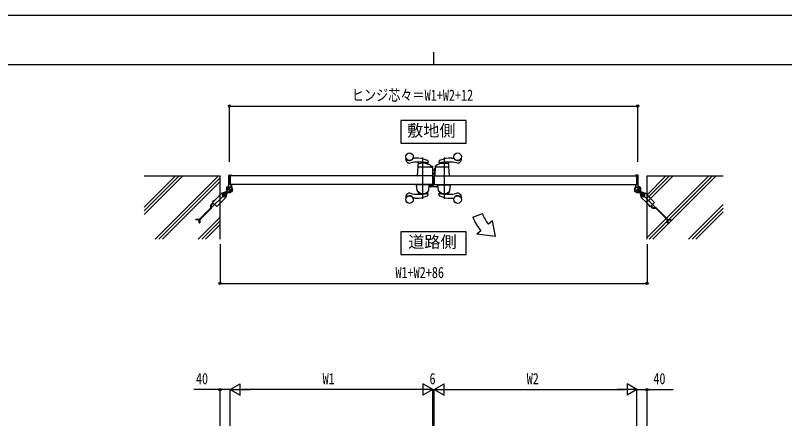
# Model space of a CAD drawing. Units: millimetres, scale not verified. Extents: x -4205 to 4205, y -2970 to 2970.
# Drawn here: x -1656 to 1381, y 1331 to 2970 of the extents above; entities that cross this region are included whole.
import ezdxf
from ezdxf.enums import TextEntityAlignment as Align

# ---------------------------------------------------------------- set-up
doc = ezdxf.new("R2010")
doc.units = ezdxf.units.MM
doc.header["$LTSCALE"] = 10
for name, color, linetype in [('0-2_USER1', 3, 'Continuous'), ('0-3_YKK_12', 2, 'Continuous'), ('0-4_YKK_13', 4, 'Continuous'), ('0-5_YKK_A1', 4, 'Continuous'), ('0-6_YKK_D', 6, 'Continuous'), ('0-7_YKK_ZWAK', 7, 'Continuous')]:
    doc.layers.add(name, color=color, linetype=linetype)
doc.styles.add('ＭＳ ゴシック', font='')
doc.styles.get('ＭＳ ゴシック').set_extended_font_data('MS Gothic')

msp = doc.modelspace()

# ---------------------------------------------------------------- linework, layer by layer
at = {"layer": '0-2_USER1'}
for points in [[(-133.78, 2554.58), (-133.78, 2465.33), (123.82, 2465.33), (123.82, 2554.58)], [(-133.78, 2115.14), (-133.78, 2025.89), (123.82, 2025.89), (123.82, 2115.14)]]:
    msp.add_lwpolyline(points, close=True, dxfattribs=at)
at = {"layer": '0-3_YKK_12'}
for p, q in [((-46.98, 2246.52), (-46.98, 2408.57)), ((37.02, 2408.57), (37.02, 2246.52))]:
    msp.add_line(p, q, dxfattribs=at)
at = {"layer": '0-4_YKK_13'}
for p, q in [((-7.98, 2337.35), (-8.04, 2337.35)), ((-7.98, 2337.95), (-8.01, 2337.95)), ((-7.98, 2302.05), (-7.98, 2337.35)), ((-7.38, 2337.35), (-7.38, 2302.05)), ((-2.53, 2309.85), (-2.03, 2309.85)), ((-2.03, 2332.05), (-1.98, 2332.05)), ((-2.03, 2309.85), (-2.03, 2332.05)), ((-18.94, 2294.64), (-18.94, 2297.75)), ((-17.94, 2298.75), (-17.44, 2298.75)), ((-17.44, 2298.75), (-17.33, 2298.65)), ((6.88, 2292.64), (-16.94, 2292.64)), ((-16.83, 2298.6), (-7.53, 2298.6)), ((-12.38, 2302.05), (-12.38, 2301.45)), ((-12.38, 2302.05), (-7.98, 2302.05)), ((-7.98, 2301.45), (-12.38, 2301.45)), ((-7.03, 2298.65), (-6.03, 2298.65)), ((-4.03, 2300.65), (-4.03, 2308.35)), ((-2.03, 2307.35), (-2.03, 2303.05)), ((7.37, 2302.05), (8.87, 2302.05)), ((8.87, 2302.05), (8.87, 2294.64))]:
    msp.add_line(p, q, dxfattribs=at)
for centre, radius, start, end in [((-7.98, 2337.35), 0.6, 0, 90), ((-2.53, 2308.35), 1.5, 90, 180), ((-7.98, 2302.05), 0.6, 270, 0), ((-1.53, 2307.35), 0.5, 154.15409, 180), ((-1.03, 2303.05), 1, 180, 198.19765)]:
    msp.add_arc(centre, radius, start, end, dxfattribs=at)
for centre, major_axis, ratio, start_param, end_param in [((-17.93, 2297.75), (0.709, -0.709), 0.997265, 2.357564, 3.9256213), ((-16.93, 2294.65), (1.42, 1.42), 0.997265, 2.357564, 3.9256213), ((-16.83, 2298.62), (0.5, 0), 0.052408, 3.1415927, 4.712389), ((-7.53, 2298.62), (0.5, 0), 0.052408, 4.712389, 6.2831853), ((-6.03, 2300.65), (0, -2), 0.99863, 0, 1.5707963), ((6.87, 2294.65), (-1.42, 1.42), 0.997265, 2.357564, 3.9256213)]:
    msp.add_ellipse(centre, major_axis=major_axis, ratio=ratio, start_param=start_param, end_param=end_param, dxfattribs=at)
at = {"layer": '0-5_YKK_A1'}
for p, q in [((-114.98, 2402.05), (-114.98, 2404.1)), ((-76.98, 2407.05), (-85.04, 2407.05)), ((67.02, 2407.05), (75.08, 2407.05)), ((105.02, 2402.05), (105.02, 2404.1)), ((-67.95, 2337.58), (-64.59, 2390.5)), ((-10.87, 2370.55), (-63.98, 2370.55)), ((-29.04, 2383.94), (-29.35, 2386.97)), ((-27.27, 2396.27), (-26.06, 2390.05)), ((-15.98, 2372.55), (-15.98, 2376.28)), ((-9.98, 2373.55), (-13.98, 2373.55)), ((-13.98, 2371.55), (-13.98, 2373.55)), ((-9.98, 2371.55), (-13.98, 2371.55)), ((-9.98, 2370.34), (-9.98, 2371.55)), ((-7.98, 2338.85), (-7.98, 2371.55)), ((1.02, 2373.1), (0.03, 2337.56)), ((54.02, 2370.55), (2.9, 2370.55)), ((17.31, 2396.27), (16.1, 2390.05)), ((19.09, 2383.94), (19.39, 2386.97)), ((57.99, 2337.58), (54.63, 2390.5)), ((-810.98, 2339.55), (-803.98, 2339.55)), ((-8.87, 2368.6), (-7.99, 2337.56)), ((-7.98, 2359.95), (0.02, 2359.95)), ((-7.98, 2359.85), (0.02, 2359.85)), ((-7.98, 2359.33), (0.02, 2359.33)), ((-6.02, 2348.87), (-7.98, 2351.05)), ((-6.41, 2348.53), (-7.98, 2350.27)), ((-7.98, 2350.12), (-6.48, 2348.46)), ((0.02, 2339.15), (0.02, 2367.45)), ((0.9, 2367.45), (0.02, 2367.45)), ((801.02, 2339.55), (794.02, 2339.55)), ((-1147.98, 2337.05), (-847.98, 2337.05)), ((-1023.82, 2337.05), (-1147.98, 2212.89)), ((-1009.68, 2337.05), (-1147.98, 2198.75)), ((-995.54, 2337.05), (-1147.98, 2184.61)), ((-854.12, 2337.05), (-1104.12, 2087.05)), ((-847.98, 2329.04), (-1089.98, 2087.05)), ((-847.98, 2314.9), (-1075.83, 2087.05)), ((-847.98, 2087.05), (-847.98, 2337.05)), ((-812.98, 2296.99), (-812.98, 2337.55)), ((-807.98, 2302.05), (-807.98, 2337.05)), ((-807.68, 2337.35), (-803.48, 2337.35)), ((-802.98, 2337.85), (-802.98, 2338.55)), ((-8.47, 2337.05), (-67.45, 2337.05)), ((-7.98, 2337.05), (-7.98, 2302.05)), ((0.53, 2337.05), (57.49, 2337.05)), ((793.02, 2337.85), (793.02, 2338.55)), ((797.72, 2337.35), (793.52, 2337.35)), ((798.02, 2302.05), (798.02, 2337.05)), ((803.02, 2296.99), (803.02, 2337.55)), ((912.76, 2337.05), (838.02, 2262.3)), ((926.91, 2337.05), (838.02, 2248.16)), ((941.05, 2337.05), (838.02, 2234.02)), ((1082.47, 2337.05), (838.02, 2092.6)), ((1096.61, 2337.05), (846.61, 2087.05)), ((1110.75, 2337.05), (860.75, 2087.05)), ((-797.98, 2282.05), (-823.98, 2282.05)), ((-822.53, 2293.6), (-812.47, 2283.54)), ((-819.3, 2288.47), (-820.06, 2289.23)), ((-819.7, 2287.93), (-816.28, 2284.52)), ((-815.82, 2284.99), (-819.3, 2288.47)), ((-817.4, 2290.37), (-818.16, 2291.13)), ((-817.59, 2288.66), (-804.37, 2275.44)), ((-813.92, 2286.89), (-817.4, 2290.37)), ((-813.46, 2287.35), (-816.87, 2290.76)), ((-816.28, 2284.52), (-813.46, 2287.35)), ((-810.98, 2295.05), (-810.98, 2269.05)), ((-7.98, 2302.05), (-807.98, 2302.05)), ((-807.68, 2301.75), (-803.48, 2301.75)), ((-802.98, 2301.25), (-802.98, 2292.21)), ((-69.66, 2278.96), (-71.92, 2300.5)), ((-22.54, 2301.05), (-71.42, 2301.05)), ((-24.3, 2278.96), (-22.04, 2300.5)), ((11.02, 2302.05), (63.02, 2302.05)), ((11.02, 2302.05), (11.02, 2301.05)), ((11.02, 2301.05), (63.02, 2301.05)), ((14.34, 2278.96), (12.08, 2300.5)), ((12.58, 2301.05), (61.46, 2301.05)), ((59.7, 2278.96), (61.96, 2300.5)), ((63.02, 2302.05), (63.02, 2301.05)), ((788.02, 2282.05), (814.02, 2282.05)), ((793.02, 2301.25), (793.02, 2292.21)), ((797.72, 2301.75), (793.52, 2301.75)), ((794.41, 2275.44), (807.63, 2288.66)), ((801.02, 2295.05), (801.02, 2269.05)), ((812.57, 2293.6), (802.51, 2283.54)), ((803.49, 2287.35), (806.91, 2290.76)), ((806.32, 2284.52), (803.49, 2287.35)), ((803.96, 2286.89), (807.44, 2290.37)), ((805.86, 2284.99), (809.34, 2288.47)), ((809.73, 2287.93), (806.32, 2284.52)), ((807.44, 2290.37), (808.2, 2291.13)), ((809.34, 2288.47), (810.1, 2289.23)), ((-825.48, 2267.55), (-888.07, 2204.96)), ((-839.26, 2267.91), (-840.4, 2269.04)), ((-834.14, 2268.08), (-839.44, 2262.78)), ((-839.44, 2262.78), (-837.5, 2255.53)), ((-838.91, 2267.55), (-825.48, 2254.12)), ((-837.5, 2255.53), (-830.25, 2253.59)), ((-826.89, 2266.14), (-834.14, 2268.08)), ((-830.25, 2253.59), (-824.94, 2258.89)), ((-823.63, 2272.22), (-827.22, 2272.22)), ((-827.22, 2270.22), (-823.38, 2270.22)), ((-824.94, 2258.89), (-826.89, 2266.14)), ((-823.99, 2252.63), (-825.12, 2253.76)), ((-823.63, 2272.22), (-820.4, 2275.45)), ((-822.8, 2265.81), (-822.8, 2269.64)), ((-822.39, 2270.63), (-817.73, 2275.3)), ((-820.8, 2269.4), (-817.57, 2272.63)), ((-820.8, 2269.4), (-820.8, 2265.81)), ((-819.82, 2270.38), (-819.11, 2269.67)), ((-819.11, 2269.67), (-816.71, 2272.08)), ((-114.98, 2253.05), (-114.98, 2251)), ((-76.98, 2248.05), (-85.04, 2248.05)), ((-65.19, 2272.68), (-64.6, 2263.88)), ((-28.81, 2272.71), (-29.37, 2267.19)), ((-27.27, 2258.83), (-26.06, 2265.05)), ((17.31, 2258.83), (16.1, 2265.05)), ((18.85, 2272.71), (19.39, 2267.33)), ((55.23, 2272.68), (54.64, 2263.88)), ((67.02, 2248.05), (75.08, 2248.05)), ((105.02, 2253.05), (105.02, 2251)), ((810.84, 2269.4), (807.61, 2272.63)), ((812.43, 2270.63), (807.77, 2275.3)), ((813.67, 2272.22), (810.44, 2275.45)), ((810.84, 2269.4), (810.84, 2265.81)), ((813.39, 2273.92), (810.99, 2276.32)), ((812.69, 2273.21), (813.39, 2273.92)), ((812.84, 2265.81), (812.84, 2269.64)), ((817.26, 2270.22), (813.42, 2270.22)), ((813.67, 2272.22), (817.26, 2272.22)), ((815.16, 2253.76), (814.03, 2252.63)), ((816.93, 2266.14), (814.98, 2258.89)), ((814.98, 2258.89), (820.29, 2253.59)), ((815.52, 2254.12), (828.95, 2267.55)), ((815.52, 2267.55), (878.11, 2204.96)), ((824.18, 2268.08), (816.93, 2266.14)), ((820.29, 2253.59), (827.54, 2255.53)), ((829.48, 2262.78), (824.18, 2268.08)), ((827.54, 2255.53), (829.48, 2262.78)), ((830.44, 2269.04), (829.3, 2267.91)), ((-884.79, 2210.91), (-884.79, 2220.73)), ((-883.61, 2223.56), (-876.74, 2230.43)), ((-882.19, 2210.66), (-882.19, 2220.48)), ((-881.6, 2221.89), (-874.9, 2228.59)), ((-877.23, 2235.16), (-875.4, 2234.53)), ((-876.81, 2232.62), (-877.08, 2233.08)), ((-875.75, 2233.68), (-876.81, 2232.62)), ((-872.92, 2236.51), (-875.75, 2233.68)), ((-875.4, 2234.53), (-874.15, 2234.91)), ((-874.4, 2237.99), (-873.77, 2236.16)), ((-873.77, 2236.16), (-874.15, 2234.91)), ((-872.92, 2236.51), (-871.86, 2237.57)), ((-871.86, 2237.57), (-872.32, 2237.84)), ((845.08, 2218.63), (846.91, 2219.26)), ((845.5, 2221.17), (845.23, 2220.7)), ((846.56, 2220.11), (845.5, 2221.17)), ((846.56, 2220.11), (849.39, 2217.28)), ((846.91, 2219.26), (848.16, 2218.88)), ((847.91, 2215.8), (848.54, 2217.63)), ((848.54, 2217.63), (848.16, 2218.88)), ((861.17, 2211.43), (854.48, 2218.13)), ((1138.02, 2222.89), (1002.18, 2087.05)), ((-928.64, 2166.23), (-885.37, 2209.5)), ((-926.98, 2164.21), (-883.36, 2207.83)), ((150.23, 2174.05), (187.82, 2187.73)), ((849.39, 2217.28), (850.45, 2216.22)), ((850.45, 2216.22), (849.98, 2215.95)), ((859.51, 2209.41), (852.64, 2216.29)), ((872.16, 2208.24), (862.34, 2208.24)), ((872.41, 2210.84), (862.59, 2210.84)), ((916.84, 2164.39), (873.57, 2207.66)), ((918.85, 2166.05), (875.24, 2209.67)), ((1138.02, 2208.75), (1016.32, 2087.05)), ((1138.02, 2194.61), (1030.46, 2087.05)), ((-942.29, 2165.64), (-930.05, 2165.64)), ((-942.29, 2163.04), (-942.29, 2165.64)), ((-929.8, 2163.04), (-942.29, 2163.04)), ((-847.98, 2173.48), (-934.41, 2087.05)), ((-930.75, 2151.5), (-930.75, 2163.04)), ((-928.15, 2163.4), (-928.15, 2151.5)), ((-847.98, 2159.34), (-920.27, 2087.05)), ((227.45, 2158.48), (212.13, 2145.63)), ((239.38, 2097.05), (227.45, 2158.48)), ((917.43, 2150.74), (917.43, 2162.98)), ((919.67, 2164.88), (931.57, 2164.88)), ((920.03, 2163.22), (920.03, 2150.74)), ((931.57, 2162.28), (920.03, 2162.28)), ((931.57, 2162.28), (931.57, 2164.88)), ((-930.75, 2151.5), (-928.15, 2151.5)), ((-847.98, 2145.2), (-906.13, 2087.05)), ((920.03, 2150.74), (917.43, 2150.74)), ((181.49, 2119.91), (166.17, 2107.06)), ((239.38, 2097.05), (166.17, 2107.06))]:
    msp.add_line(p, q, dxfattribs=at)
for points in [[(-7.98, 2337.05), (-807.98, 2337.05), (-807.98, 2302.05)], [(-1.98, 2337.05), (-1.98, 2302.05), (798.02, 2302.05)], [(-1.98, 2337.05), (798.02, 2337.05), (798.02, 2302.05)], [(838.02, 2087.05), (838.02, 2337.05), (1138.02, 2337.05)], [(-820.53, 2288.77), (-821.59, 2287.71), (-822.31, 2288.97)], [(-822.26, 2290.36), (-820.21, 2289.65), (-818.97, 2290.03)], [(-816.87, 2290.76), (-817.7, 2291.59), (-820.53, 2288.77), (-819.7, 2287.93)], [(-819.29, 2293.33), (-818.58, 2291.28), (-818.97, 2290.03)], [(-817.7, 2291.59), (-816.64, 2292.65), (-817.9, 2293.38)], [(-20.98, 2302.05), (-72.98, 2302.05), (-72.98, 2301.05)], [(-20.98, 2302.05), (-20.98, 2301.05), (-72.98, 2301.05)], [(807.74, 2291.59), (806.68, 2292.65), (807.94, 2293.38)], [(806.91, 2290.76), (807.74, 2291.59), (810.57, 2288.77), (809.73, 2287.93)], [(809.33, 2293.33), (808.62, 2291.28), (809, 2290.03)], [(812.3, 2290.36), (810.25, 2289.65), (809, 2290.03)], [(810.57, 2288.77), (811.63, 2287.71), (812.35, 2288.97)], [(-840.4, 2269.04), (-847.98, 2261.45), (-877.87, 2231.56), (-861.47, 2215.16)], [(-861.47, 2215.16), (-847.98, 2228.64), (-823.99, 2252.63)], [(-822.65, 2273.21), (-823.35, 2273.92), (-820.95, 2276.32)], [(809.86, 2270.38), (809.15, 2269.67), (806.75, 2272.08)], [(814.03, 2252.63), (838.02, 2228.64), (851.51, 2215.16), (867.91, 2231.56)], [(867.91, 2231.56), (838.02, 2261.45), (830.44, 2269.04)]]:
    msp.add_lwpolyline(points, dxfattribs=at)
for centre, radius in [((-99.98, 2412.05), 15), ((90.02, 2412.05), 15), ((-810.98, 2282.05), 11.5), ((-810.98, 2282.05), 10.35), ((801.02, 2282.05), 11.5), ((801.02, 2282.05), 10.35), ((-99.98, 2243.05), 15), ((90.02, 2243.05), 15)]:
    msp.add_circle(centre, radius, dxfattribs=at)
for centre, radius, start, end in [((-113.98, 2404.1), 1, 29.59184, 180), ((-99.98, 2402.05), 15, 180, 282.571), ((-99.98, 2412.05), 15.1, 209.59184, 338.11972), ((-85.04, 2406.05), 1, 90, 158.11972), ((-77.75, 2272.05), 135, 68.6058, 89.6728), ((67.79, 2272.05), 135, 90.3272, 111.3942), ((75.08, 2406.05), 1, 21.88028, 90), ((90.02, 2412.05), 15.1, 201.88028, 330.40816), ((90.02, 2402.05), 15, 257.429, 0), ((104.02, 2404.1), 1, 0, 150.40816), ((-61.89, 2231.24), 160, 77.93357, 102.571), ((-63.98, 2368.55), 2, 90, 176.36529), ((-63.14, 2381.75), 2, 106.17992, 176.36529), ((-62.59, 2390.37), 2, 154.70048, 176.36529), ((-46.97, 2326.05), 60, 71.92238, 106.17992), ((-31.34, 2386.77), 2, 5.74066, 37.23517), ((-28.05, 2384.04), 1, 185.74066, 251.92238), ((-29.24, 2395.89), 2, 10.99598, 68.6058), ((-28.03, 2389.66), 2, 257.93357, 10.99598), ((-46.97, 2326.05), 60, 60.00636, 71.92238), ((-17.98, 2376.28), 2, 0, 60.00636), ((-13.98, 2372.55), 2, 180, 270), ((-10.87, 2368.55), 2, 1.61354, 90), ((-9.98, 2371.55), 2, 0, 90), ((2.9, 2368.55), 2, 90, 178.40354), ((3.02, 2373.04), 2, 125.88313, 178.40354), ((37.02, 2326.05), 60, 73.82008, 125.8349), ((18.07, 2389.66), 2, 169.00402, 282.06643), ((19.27, 2395.89), 2, 111.3942, 169.00402), ((18.09, 2384.04), 1, 288.07762, 354.25934), ((51.93, 2231.24), 160, 77.429, 102.06643), ((21.38, 2386.77), 2, 142.71804, 174.25934), ((53.18, 2381.75), 2, 3.63471, 73.82008), ((54.02, 2368.55), 2, 3.63471, 90), ((52.63, 2390.37), 2, 3.63471, 25.29474), ((-810.98, 2337.55), 2, 90, 180), ((-803.98, 2338.55), 1, 360, 90), ((0.95, 2355.15), 10, 222, 264.67719), ((0.95, 2355.15), 9.9, 222, 264.62326), ((0.95, 2355.15), 9.38, 222, 264.32211), ((1.52, 2339.15), 1.5, 180, 198.09664), ((794.02, 2338.55), 1, 90, 180), ((801.02, 2337.55), 2, 360, 90), ((-807.68, 2337.05), 0.3, 90, 180), ((-803.48, 2337.85), 0.5, 270, 360), ((-67.45, 2337.55), 0.5, 176.66434, 270), ((-8.49, 2337.55), 0.5, 270, 1.61354), ((0.53, 2337.55), 0.5, 178.40354, 270), ((57.49, 2337.55), 0.5, 270, 3.33566), ((793.52, 2337.85), 0.5, 180, 270), ((797.72, 2337.05), 0.3, 360, 90), ((-821.19, 2289.62), 1.3, 149.0353, 210), ((-810.98, 2282.05), 11.5, 115.10278, 38.01228), ((-814.59, 2285.65), 9, 120.9647, 149.0353), ((-818.55, 2292.26), 1.3, 60, 120.9647), ((-817.98, 2296.99), 5, 295.10278, 359.99998), ((-807.68, 2302.05), 0.3, 180, 270), ((-803.48, 2301.25), 0.5, 360, 90), ((-797.98, 2292.21), 5, 180, 218.01228), ((-71.42, 2300.55), 0.5, 90, 186), ((-67.67, 2279.13), 2, 186, 215.7863), ((-26.29, 2279.13), 2, 324.2137, 354), ((-22.54, 2300.55), 0.5, 354, 90), ((12.58, 2300.55), 0.5, 90, 186), ((16.33, 2279.13), 2, 186, 215.7863), ((57.71, 2279.13), 2, 324.2137, 354), ((61.46, 2300.55), 0.5, 354, 90), ((801.02, 2282.05), 11.5, 141.98772, 64.89722), ((788.02, 2292.21), 5, 321.98772, 360), ((793.52, 2301.25), 0.5, 90, 180), ((797.72, 2302.05), 0.3, 270, 360), ((808.02, 2296.99), 5, 180.00002, 244.89722), ((808.59, 2292.26), 1.3, 59.0353, 120), ((804.63, 2285.65), 9, 30.9647, 59.0353), ((811.23, 2289.62), 1.3, 330, 30.9647), ((-832.19, 2260.83), 10, 315, 135), ((-832.19, 2260.83), 6.5, 84.54354, 275.45646), ((-832.19, 2260.83), 6.5, 275.45646, 84.54354), ((-827.22, 2267.22), 5, 90, 135.40999), ((-827.22, 2267.22), 3, 90, 110.54093), ((-823.38, 2271.62), 1.4, 270, 315), ((-825.8, 2265.81), 3, 339.45907, 0), ((-821.4, 2269.64), 1.4, 135, 180), ((-825.8, 2265.81), 5, 314.59001, 0), ((-99.98, 2253.05), 15, 77.429, 180), ((-113.98, 2251), 1, 180, 330.40816), ((-99.98, 2243.05), 15.1, 21.88028, 150.40816), ((-61.89, 2423.85), 160, 257.429, 282.06643), ((-85.04, 2249.05), 1, 201.88028, 270), ((-77.75, 2383.05), 135, 270.3272, 291.3942), ((-46.98, 2294.04), 27.5, 215.7863, 324.2137), ((-67.18, 2272.55), 2, 3.82828, 46.77977), ((-26.82, 2272.51), 2, 133.10863, 174.25934), ((-29.24, 2259.21), 2, 291.3942, 349.00402), ((-28.03, 2265.43), 2, 349.00402, 102.06643), ((37.02, 2294.04), 27.5, 215.7863, 324.2137), ((18.07, 2265.43), 2, 77.93357, 190.99598), ((19.27, 2259.21), 2, 190.99598, 248.6058), ((16.86, 2272.51), 2, 5.74066, 46.89137), ((51.93, 2423.85), 160, 257.93357, 282.571), ((67.79, 2383.05), 135, 248.6058, 269.6728), ((21.38, 2267.53), 2, 185.74066, 189.59079), ((57.22, 2272.55), 2, 133.22023, 176.17172), ((75.08, 2249.05), 1, 270, 338.11972), ((90.02, 2243.05), 15.1, 29.59184, 158.11972), ((90.02, 2253.05), 15, 0, 102.571), ((104.02, 2251), 1, 209.59184, 0), ((815.84, 2265.81), 5, 180, 225.40999), ((822.23, 2260.83), 10, 45, 225), ((811.44, 2269.64), 1.4, 0, 45), ((813.42, 2271.62), 1.4, 225, 270), ((815.84, 2265.81), 3, 180, 200.54093), ((822.23, 2260.83), 6.5, 174.54354, 5.45646), ((822.23, 2260.83), 6.5, 5.45646, 174.54354), ((817.26, 2267.22), 5, 44.59001, 90), ((817.26, 2267.22), 3, 69.45907, 90), ((-880.79, 2220.73), 4, 135, 180), ((-880.19, 2220.48), 2, 135, 180), ((-875.09, 2234.23), 2.3, 171.88409, 210), ((-873.21, 2233.96), 4.2, 98.11591, 171.88409), ((-873.47, 2235.85), 2.3, 60, 98.11591), ((847.22, 2219.55), 2.3, 150, 188.11591), ((849.1, 2219.82), 4.2, 188.11591, 261.88409), ((-886.79, 2210.91), 2, 315, 0), ((-886.19, 2210.66), 4, 315, 0), ((319.38, 2235.62), 140, 200.00072, 220.00072), ((848.83, 2217.94), 2.3, 261.88409, 300), ((862.34, 2212.24), 4, 225, 270), ((862.59, 2212.84), 2, 225, 270), ((872.16, 2206.24), 2, 45, 90), ((872.41, 2206.84), 4, 45, 90), ((-930.05, 2167.64), 2, 270, 315), ((-929.8, 2167.04), 4, 270, 315), ((319.38, 2235.62), 180, 200.00072, 220.00072), ((915.43, 2162.98), 2, 0, 45), ((916.03, 2163.22), 4, 0, 45)]:
    msp.add_arc(centre, radius, start, end, dxfattribs=at)
at = {"layer": '0-6_YKK_D'}
for p, q in [((-810.98, 2391.55), (-810.98, 2613.05)), ((801.02, 2391.55), (801.02, 2613.05)), ((-810.98, 2612.05), (801.02, 2612.05)), ((-847.98, 2067.05), (-847.98, 1911.05)), ((838.02, 2067.05), (838.02, 1911.05)), ((-847.98, 1912.05), (838.02, 1912.05)), ((-847.98, 1350.39), (-847.98, 1493.84)), ((-807.98, 1492.84), (-769.01, 1515.34)), ((-807.98, 1350.39), (-807.98, 1493.84)), ((-807.98, 1350.39), (-807.98, 1493.84)), ((-807.98, 1492.84), (-769.01, 1470.34)), ((-807.98, 1492.84), (-730.04, 1492.84)), ((-769.01, 1470.34), (-769.01, 1515.34)), ((-52.98, 1492.84), (-762.98, 1492.84)), ((-7.98, 1492.84), (-85.92, 1492.84)), ((-7.98, 1492.84), (-46.95, 1515.34)), ((-46.95, 1515.34), (-46.95, 1470.34)), ((-7.98, 1492.84), (-46.95, 1470.34)), ((-7.98, 1350.39), (-7.98, 1493.84)), ((-7.98, 1350.39), (-7.98, 1493.84)), ((-7.98, 1492.84), (-1.98, 1492.84)), ((-1.98, 1492.84), (36.99, 1515.34)), ((-1.98, 1350.39), (-1.98, 1493.84)), ((-1.98, 1350.39), (-1.98, 1493.84)), ((-1.98, 1492.84), (36.99, 1470.34)), ((-1.98, 1492.84), (75.96, 1492.84)), ((36.99, 1470.34), (36.99, 1515.34)), ((43.02, 1492.84), (753.02, 1492.84)), ((798.02, 1492.84), (720.08, 1492.84)), ((798.02, 1492.84), (759.05, 1515.34)), ((759.05, 1515.34), (759.05, 1470.34)), ((798.02, 1492.84), (759.05, 1470.34)), ((798.02, 1350.39), (798.02, 1493.84)), ((798.02, 1350.39), (798.02, 1493.84)), ((838.02, 1350.39), (838.02, 1493.84))]:
    msp.add_line(p, q, dxfattribs=at)
for points in [[(-807.98, 1492.84), (-847.98, 1492.84), (-951.38, 1492.84)], [(798.02, 1492.84), (838.02, 1492.84), (941.42, 1492.84)]]:
    msp.add_lwpolyline(points, dxfattribs=at)
for centre in [(-810.98, 2612.05), (801.02, 2612.05), (-847.98, 1912.05), (838.02, 1912.05), (-847.98, 1492.84), (838.02, 1492.84)]:
    msp.add_circle(centre, 4.25, dxfattribs=at)
at = {"layer": '0-7_YKK_ZWAK'}
for p, q in [((-4.98, 2825), (-4.98, 2775)), ((3895.02, 2775), (-3904.98, 2775))]:
    msp.add_line(p, q, dxfattribs=at)
msp.add_lwpolyline([(-4205, -2970), (4205, -2970), (4205, 2970), (-4205, 2970)], close=True, dxfattribs=at)

# ---------------------------------------------------------------- texts
at = {"layer": '0-2_USER1', "style": 'ＭＳ ゴシック'}
for s, p in [('敷地側', (-109.4, 2478.08)), ('道路側', (-105.07, 2038.64))]:
    msp.add_text(s, height=46.74, dxfattribs=at).set_placement(p, align=Align.BOTTOM_LEFT)
at = {"layer": '0-6_YKK_D', "style": 'ＭＳ ゴシック', "width": 0.8}
for s, p in [('ヒンジ芯々＝W1+W2+12', (-328.18, 2620.05)), ('W1+W2+86', (-155.38, 1920.05)), ('40', (-943.38, 1500.84)), ('W1', (-443.18, 1500.84)), ('6', (-20.98, 1500.84)), ('W2', (362.82, 1500.84)), ('40', (863.02, 1500.84))]:
    msp.add_text(s, height=43.99, dxfattribs=at).set_placement(p, align=Align.BOTTOM_LEFT)

doc.saveas('drawing.dxf')
